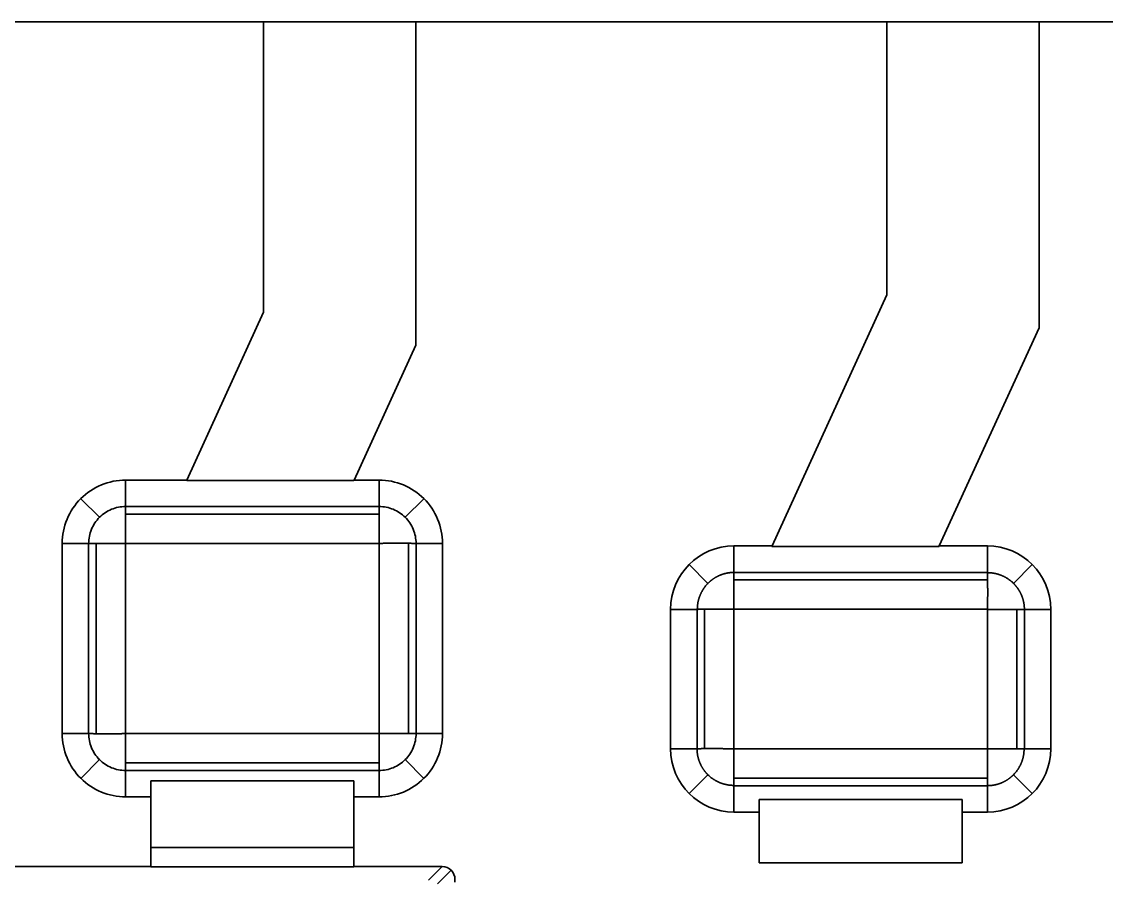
# Model space of a CAD drawing. Header units: millimetres. Extents: x 283 to 793, y 391 to 631.
# Drawn here: x 603.8 to 689.4, y 563.7 to 631.4 of the extents above; entities that cross this region are included whole.
import ezdxf

# ---------------------------------------------------------------- set-up
doc = ezdxf.new("R2010")
doc.units = ezdxf.units.MM
doc.layers.add('4', color=7, linetype='Continuous', true_color=0xffffff)

msp = doc.modelspace()

# ---------------------------------------------------------------- linework, layer by layer
at = {"layer": '4', "color": 7, "linetype": 'Continuous', "lineweight": 35}
for p, q in [((622.872, 631.351), (587.872, 631.351)), ((622.872, 631.351), (634.872, 631.351)), ((622.872, 631.351), (622.872, 608.43)), ((634.872, 631.351), (634.872, 605.818)), ((672.052, 631.351), (634.872, 631.351)), ((672.052, 631.351), (672.052, 609.8)), ((672.052, 631.351), (684.052, 631.351)), ((720.432, 631.351), (684.052, 631.351)), ((684.052, 631.351), (684.052, 607.188)), ((672.052, 609.8), (662.991, 589.973)), ((622.872, 608.43), (616.814, 595.173)), ((676.185, 589.973), (684.052, 607.188)), ((630.007, 595.173), (634.872, 605.818)), ((611.982, 595.173), (611.982, 593.089)), ((616.814, 595.173), (611.982, 595.173)), ((616.814, 595.173), (616.8, 595.142)), ((629.993, 595.142), (616.8, 595.142)), ((630.007, 595.173), (629.993, 595.142)), ((631.982, 595.173), (630.007, 595.173)), ((631.982, 595.173), (631.982, 593.089)), ((609.92, 592.235), (608.447, 593.708)), ((611.982, 593.089), (631.982, 593.089)), ((634.045, 592.235), (635.518, 593.708)), ((611.967, 592.493), (631.982, 592.493)), ((606.982, 590.173), (609.066, 590.173)), ((606.982, 575.173), (606.982, 590.173)), ((609.066, 575.173), (609.066, 590.173)), ((609.662, 575.158), (609.662, 590.167)), ((634.303, 590.188), (634.303, 575.173)), ((636.982, 590.173), (634.899, 590.173)), ((634.899, 590.173), (634.899, 575.173)), ((636.982, 590.173), (636.982, 575.173)), ((662.991, 589.973), (659.982, 589.973)), ((659.982, 589.973), (659.982, 587.889)), ((662.991, 589.973), (662.977, 589.942)), ((676.171, 589.942), (662.977, 589.942)), ((676.185, 589.973), (676.171, 589.942)), ((679.982, 589.973), (676.185, 589.973)), ((656.447, 588.508), (657.929, 587.026)), ((682.036, 587.026), (683.518, 588.508)), ((659.982, 587.293), (679.997, 587.293)), ((654.982, 573.973), (654.982, 584.973)), ((657.662, 573.981), (657.662, 584.988)), ((682.303, 584.973), (682.303, 573.958)), ((684.982, 584.973), (682.899, 584.973)), ((684.982, 584.973), (684.982, 573.973)), ((606.982, 575.173), (609.066, 575.173)), ((636.982, 575.173), (634.899, 575.173)), ((654.982, 573.973), (657.066, 573.973)), ((608.447, 571.637), (609.92, 573.111)), ((631.997, 572.852), (611.982, 572.852)), ((634.045, 573.111), (635.518, 571.637)), ((611.982, 570.173), (611.982, 572.256)), ((631.982, 572.256), (611.982, 572.256)), ((631.982, 570.173), (631.982, 572.256)), ((657.929, 571.919), (656.447, 570.437)), ((683.518, 570.437), (682.036, 571.919)), ((613.982, 570.173), (613.982, 571.447)), ((613.982, 571.447), (629.982, 571.447)), ((629.982, 571.447), (629.982, 570.173)), ((679.982, 571.652), (659.967, 571.652)), ((679.982, 568.973), (679.982, 571.056)), ((613.982, 570.173), (611.982, 570.173)), ((613.982, 570.173), (613.982, 564.673)), ((631.982, 570.173), (629.982, 570.173)), ((629.982, 564.673), (629.982, 570.173)), ((661.982, 568.973), (661.982, 569.979)), ((677.982, 569.979), (661.982, 569.979)), ((677.982, 569.979), (677.982, 568.973)), ((661.982, 568.973), (659.982, 568.973)), ((661.982, 568.973), (661.982, 564.973)), ((679.982, 568.973), (677.982, 568.973)), ((677.982, 564.973), (677.982, 568.973)), ((613.982, 566.173), (629.982, 566.173)), ((677.982, 564.973), (661.982, 564.973)), ((613.982, 564.673), (575.982, 564.673)), ((613.982, 564.673), (613.982, 564.659)), ((629.982, 564.659), (613.982, 564.659)), ((636.965, 564.673), (629.982, 564.673)), ((629.982, 564.673), (629.982, 564.659)), ((635.885, 563.593), (636.965, 564.673)), ((636.596, 563.299), (637.676, 564.378)), ((637.97, 563.668), (637.97, 563.454))]:
    msp.add_line(p, q, dxfattribs=at)
for centre, start, end in [((611.982, 590.173), 90, 180.00001), ((631.982, 590.173), 360, 90.00001), ((659.982, 584.973), 90, 180), ((679.982, 584.973), 360, 90), ((611.982, 575.173), 180, 270.00001), ((631.982, 575.173), 270, 0.00001), ((659.982, 573.973), 180, 270), ((679.982, 573.973), 270, 360)]:
    msp.add_arc(centre, 5, start, end, dxfattribs=at)
msp.add_ellipse((636.965, 563.668), major_axis=(0.711, 0.711), ratio=0.999695, start_param=5.497939, end_param=7.068431, dxfattribs=at)
for points, knots in [([(609.066, 590.173), (609.066, 590.364), (609.085, 590.555), (609.159, 590.929), (609.215, 591.112), (609.361, 591.465), (609.452, 591.634), (609.664, 591.952), (609.785, 592.1), (610.055, 592.37), (610.203, 592.492), (610.521, 592.704), (610.69, 592.794), (611.043, 592.94), (611.226, 592.996), (611.601, 593.07), (611.792, 593.089), (611.982, 593.089)], [0, 0, 0, 0, 0.125, 0.125, 0.25, 0.25, 0.375, 0.375, 0.5, 0.5, 0.625, 0.625, 0.75, 0.75, 0.875, 0.875, 1, 1, 1, 1]), ([(611.973, 590.182), (611.973, 590.191), (611.973, 590.209), (611.973, 590.235), (611.973, 590.262), (611.973, 590.288), (611.973, 590.315), (611.973, 590.341), (611.973, 590.367), (611.973, 590.392), (611.972, 590.418), (611.972, 590.444), (611.972, 590.469), (611.972, 590.494), (611.972, 590.519), (611.971, 590.544), (611.971, 590.569), (611.971, 590.594), (611.971, 590.618), (611.971, 590.642), (611.97, 590.666), (611.97, 590.69), (611.97, 590.714), (611.97, 590.738), (611.969, 590.761), (611.969, 590.785), (611.969, 590.808), (611.969, 590.831), (611.968, 590.853), (611.968, 590.876), (611.968, 590.899), (611.968, 590.921), (611.967, 590.943), (611.967, 590.965), (611.967, 590.987), (611.967, 591.008), (611.967, 591.029), (611.966, 591.051), (611.966, 591.072), (611.966, 591.093), (611.966, 591.113), (611.966, 591.134), (611.965, 591.154), (611.965, 591.174), (611.965, 591.194), (611.965, 591.214), (611.965, 591.234), (611.965, 591.253), (611.965, 591.272), (611.965, 591.291), (611.964, 591.31), (611.964, 591.329), (611.964, 591.347), (611.964, 591.366), (611.964, 591.384), (611.964, 591.402), (611.964, 591.42), (611.964, 591.437), (611.964, 591.455), (611.964, 591.472), (611.964, 591.489), (611.964, 591.506), (611.964, 591.523), (611.964, 591.54), (611.964, 591.556), (611.964, 591.572), (611.964, 591.589), (611.964, 591.604), (611.964, 591.62), (611.964, 591.636), (611.964, 591.651), (611.964, 591.666), (611.964, 591.681), (611.964, 591.696), (611.964, 591.711), (611.965, 591.726), (611.965, 591.74), (611.965, 591.754), (611.965, 591.769), (611.965, 591.782), (611.965, 591.796), (611.965, 591.81), (611.965, 591.823), (611.965, 591.837), (611.965, 591.85), (611.965, 591.863), (611.965, 591.876), (611.965, 591.888), (611.965, 591.901), (611.965, 591.913), (611.965, 591.925), (611.965, 591.937), (611.966, 591.949), (611.966, 591.961), (611.966, 591.973), (611.966, 591.984), (611.966, 591.996), (611.965, 592.023), (611.965, 592.065), (611.965, 592.121), (611.965, 592.176), (611.965, 592.229), (611.966, 592.28), (611.966, 592.329), (611.966, 592.376), (611.967, 592.422), (611.967, 592.466), (611.968, 592.508), (611.968, 592.549), (611.969, 592.588), (611.97, 592.626), (611.97, 592.662), (611.971, 592.696), (611.972, 592.729), (611.973, 592.76), (611.974, 592.79), (611.975, 592.819), (611.976, 592.846), (611.977, 592.872), (611.978, 592.896), (611.978, 592.92), (611.979, 592.942), (611.98, 592.963), (611.981, 592.982), (611.981, 593.001), (611.982, 593.018), (611.982, 593.035), (611.982, 593.05), (611.982, 593.06), (611.982, 593.064)], [0, 0, 0, 0, 0.006837, 0.013641, 0.020414, 0.027154, 0.033861, 0.040536, 0.047179, 0.053789, 0.060365, 0.066909, 0.07342, 0.079898, 0.086342, 0.092753, 0.099131, 0.105475, 0.111786, 0.118063, 0.124306, 0.130516, 0.136691, 0.142833, 0.148941, 0.155014, 0.161054, 0.167059, 0.173031, 0.178968, 0.18487, 0.190739, 0.196573, 0.202372, 0.208138, 0.213868, 0.219565, 0.225226, 0.230854, 0.236446, 0.242004, 0.247528, 0.253017, 0.258471, 0.26389, 0.269275, 0.274626, 0.279941, 0.285222, 0.290469, 0.295681, 0.300858, 0.306, 0.311108, 0.316181, 0.32122, 0.326224, 0.331193, 0.336128, 0.341029, 0.345895, 0.350726, 0.355523, 0.360286, 0.365014, 0.369708, 0.374367, 0.378992, 0.383583, 0.38814, 0.392663, 0.397151, 0.401605, 0.406025, 0.410411, 0.414764, 0.419082, 0.423366, 0.427617, 0.431833, 0.436016, 0.440166, 0.444281, 0.448364, 0.452412, 0.456428, 0.460409, 0.464358, 0.468273, 0.472155, 0.476004, 0.47982, 0.483603, 0.487353, 0.49107, 0.494754, 0.498406, 0.502025, 0.521028, 0.539813, 0.558379, 0.576729, 0.594862, 0.612781, 0.630486, 0.64798, 0.665264, 0.682341, 0.699214, 0.715884, 0.732356, 0.748632, 0.764717, 0.780613, 0.796326, 0.811859, 0.827217, 0.842406, 0.85743, 0.872296, 0.887009, 0.901574, 0.916, 0.930291, 0.944457, 0.958502, 0.972436, 0.986266, 1, 1, 1, 1]), ([(631.982, 590.182), (631.982, 590.346), (631.982, 590.51), (631.982, 590.834), (631.982, 590.993), (631.982, 591.304), (631.982, 591.455), (631.982, 591.745), (631.982, 591.884), (631.982, 592.144), (631.982, 592.266), (631.982, 592.491), (631.982, 592.593), (631.982, 592.776), (631.982, 592.856), (631.982, 592.991), (631.982, 593.047), (631.982, 593.089)], [0, 0, 0, 0, 0.125, 0.125, 0.25, 0.25, 0.375, 0.375, 0.5, 0.5, 0.625, 0.625, 0.75, 0.75, 0.875, 0.875, 1, 1, 1, 1]), ([(631.982, 593.089), (632.173, 593.089), (632.364, 593.07), (632.739, 592.996), (632.922, 592.94), (633.275, 592.794), (633.444, 592.704), (633.761, 592.492), (633.91, 592.37), (634.18, 592.1), (634.301, 591.952), (634.513, 591.634), (634.604, 591.465), (634.75, 591.112), (634.805, 590.929), (634.88, 590.555), (634.899, 590.364), (634.899, 590.173)], [0, 0, 0, 0, 0.125, 0.125, 0.25, 0.25, 0.375, 0.375, 0.5, 0.5, 0.625, 0.625, 0.75, 0.75, 0.875, 0.875, 1, 1, 1, 1]), ([(611.973, 590.182), (611.964, 590.182), (611.945, 590.182), (611.917, 590.182), (611.888, 590.182), (611.86, 590.182), (611.831, 590.182), (611.803, 590.182), (611.775, 590.181), (611.746, 590.181), (611.718, 590.181), (611.69, 590.181), (611.662, 590.18), (611.633, 590.18), (611.605, 590.18), (611.577, 590.179), (611.549, 590.179), (611.521, 590.178), (611.493, 590.178), (611.465, 590.177), (611.437, 590.177), (611.409, 590.176), (611.381, 590.176), (611.353, 590.175), (611.325, 590.175), (611.298, 590.174), (611.27, 590.173), (611.243, 590.173), (611.215, 590.172), (611.188, 590.171), (611.16, 590.17), (611.133, 590.169), (611.106, 590.169), (611.078, 590.168), (611.051, 590.167), (611.024, 590.166), (611.003, 590.165), (610.986, 590.165), (610.97, 590.164), (610.947, 590.164), (610.918, 590.164), (610.883, 590.164), (610.842, 590.164), (610.794, 590.164), (610.741, 590.164), (610.682, 590.164), (610.618, 590.164), (610.548, 590.164), (610.473, 590.164), (610.394, 590.164), (610.31, 590.164), (610.223, 590.165), (610.151, 590.165), (610.095, 590.165), (610.057, 590.165), (610.02, 590.165), (609.983, 590.165), (609.946, 590.165), (609.91, 590.166), (609.875, 590.166), (609.84, 590.166), (609.806, 590.166), (609.772, 590.166), (609.739, 590.166), (609.706, 590.166), (609.674, 590.167), (609.643, 590.167), (609.612, 590.167), (609.582, 590.167), (609.553, 590.167), (609.524, 590.167), (609.496, 590.168), (609.468, 590.168), (609.441, 590.168), (609.415, 590.168), (609.39, 590.168), (609.365, 590.169), (609.341, 590.169), (609.317, 590.169), (609.295, 590.169), (609.273, 590.17), (609.251, 590.17), (609.231, 590.17), (609.211, 590.17), (609.192, 590.171), (609.173, 590.171), (609.156, 590.171), (609.139, 590.171), (609.123, 590.172), (609.107, 590.172), (609.093, 590.172), (609.079, 590.172), (609.07, 590.173), (609.066, 590.173)], [0, 0, 0, 0, 0.00721, 0.014419, 0.021629, 0.028838, 0.036048, 0.043257, 0.050467, 0.057677, 0.064887, 0.072096, 0.079306, 0.086516, 0.093726, 0.100937, 0.108147, 0.115357, 0.122568, 0.129778, 0.136989, 0.1442, 0.151411, 0.158622, 0.165833, 0.173045, 0.180256, 0.187468, 0.19468, 0.201892, 0.209105, 0.216317, 0.22353, 0.230743, 0.237957, 0.24517, 0.252384, 0.254972, 0.259297, 0.265361, 0.273163, 0.282703, 0.293981, 0.306997, 0.321751, 0.338243, 0.356474, 0.376442, 0.398148, 0.421593, 0.446775, 0.473695, 0.502353, 0.514795, 0.527236, 0.539677, 0.552118, 0.564559, 0.577, 0.589441, 0.601882, 0.614323, 0.626764, 0.639206, 0.651647, 0.664088, 0.676529, 0.68897, 0.701411, 0.713852, 0.726293, 0.738735, 0.751176, 0.763617, 0.776058, 0.788499, 0.80094, 0.813382, 0.825823, 0.838264, 0.850705, 0.863146, 0.875588, 0.888029, 0.90047, 0.912911, 0.925352, 0.937794, 0.950235, 0.962676, 0.975117, 0.987559, 1, 1, 1, 1]), ([(631.992, 590.182), (632.001, 590.182), (632.018, 590.182), (632.045, 590.182), (632.072, 590.182), (632.098, 590.182), (632.124, 590.182), (632.15, 590.182), (632.176, 590.182), (632.202, 590.183), (632.228, 590.183), (632.253, 590.183), (632.279, 590.183), (632.304, 590.183), (632.329, 590.184), (632.354, 590.184), (632.379, 590.184), (632.403, 590.184), (632.428, 590.184), (632.452, 590.185), (632.476, 590.185), (632.5, 590.185), (632.524, 590.185), (632.547, 590.186), (632.571, 590.186), (632.594, 590.186), (632.617, 590.186), (632.64, 590.187), (632.663, 590.187), (632.686, 590.187), (632.708, 590.187), (632.73, 590.188), (632.752, 590.188), (632.774, 590.188), (632.796, 590.188), (632.818, 590.188), (632.839, 590.189), (632.86, 590.189), (632.881, 590.189), (632.902, 590.189), (632.923, 590.189), (632.943, 590.19), (632.964, 590.19), (632.984, 590.19), (633.004, 590.19), (633.024, 590.19), (633.043, 590.19), (633.063, 590.19), (633.082, 590.191), (633.101, 590.191), (633.12, 590.191), (633.139, 590.191), (633.157, 590.191), (633.175, 590.191), (633.194, 590.191), (633.212, 590.191), (633.229, 590.191), (633.247, 590.191), (633.265, 590.191), (633.282, 590.191), (633.299, 590.191), (633.316, 590.191), (633.333, 590.191), (633.349, 590.191), (633.366, 590.191), (633.382, 590.191), (633.398, 590.191), (633.414, 590.191), (633.43, 590.191), (633.445, 590.191), (633.461, 590.191), (633.476, 590.191), (633.491, 590.191), (633.506, 590.191), (633.521, 590.191), (633.535, 590.191), (633.55, 590.191), (633.564, 590.191), (633.578, 590.19), (633.592, 590.19), (633.606, 590.19), (633.619, 590.19), (633.633, 590.19), (633.646, 590.19), (633.659, 590.19), (633.672, 590.19), (633.685, 590.19), (633.698, 590.19), (633.71, 590.19), (633.723, 590.19), (633.735, 590.19), (633.747, 590.19), (633.759, 590.19), (633.771, 590.19), (633.782, 590.19), (633.794, 590.19), (633.805, 590.19), (633.832, 590.19), (633.875, 590.19), (633.931, 590.19), (633.986, 590.19), (634.038, 590.19), (634.089, 590.19), (634.139, 590.189), (634.186, 590.189), (634.232, 590.189), (634.276, 590.188), (634.318, 590.188), (634.359, 590.187), (634.398, 590.186), (634.435, 590.186), (634.471, 590.185), (634.506, 590.184), (634.538, 590.183), (634.57, 590.182), (634.6, 590.181), (634.628, 590.18), (634.656, 590.179), (634.682, 590.179), (634.706, 590.178), (634.729, 590.177), (634.752, 590.176), (634.772, 590.175), (634.792, 590.175), (634.811, 590.174), (634.828, 590.174), (634.844, 590.173), (634.86, 590.173), (634.869, 590.173), (634.874, 590.173)], [0, 0, 0, 0, 0.006837, 0.013642, 0.020414, 0.027155, 0.033862, 0.040538, 0.04718, 0.05379, 0.060367, 0.066911, 0.073423, 0.0799, 0.086345, 0.092756, 0.099134, 0.105479, 0.111789, 0.118067, 0.12431, 0.13052, 0.136695, 0.142837, 0.148945, 0.155019, 0.161059, 0.167064, 0.173036, 0.178973, 0.184876, 0.190744, 0.196579, 0.202378, 0.208144, 0.213875, 0.219571, 0.225233, 0.23086, 0.236453, 0.242011, 0.247535, 0.253024, 0.258478, 0.263898, 0.269283, 0.274634, 0.279949, 0.285231, 0.290477, 0.295689, 0.300866, 0.306009, 0.311117, 0.31619, 0.321229, 0.326233, 0.331203, 0.336138, 0.341038, 0.345904, 0.350736, 0.355533, 0.360296, 0.365024, 0.369718, 0.374377, 0.379003, 0.383594, 0.38815, 0.392673, 0.397161, 0.401616, 0.406036, 0.410422, 0.414774, 0.419093, 0.423377, 0.427627, 0.431844, 0.436027, 0.440177, 0.444293, 0.448375, 0.452423, 0.456439, 0.460421, 0.464369, 0.468284, 0.472167, 0.476016, 0.479831, 0.483614, 0.487364, 0.491082, 0.494766, 0.498418, 0.502037, 0.521039, 0.539823, 0.558389, 0.576739, 0.594872, 0.61279, 0.630495, 0.647988, 0.665272, 0.682349, 0.699221, 0.715891, 0.732362, 0.748638, 0.764722, 0.780618, 0.79633, 0.811863, 0.827221, 0.842409, 0.857434, 0.872299, 0.887011, 0.901576, 0.916002, 0.930293, 0.944458, 0.958503, 0.972437, 0.986266, 1, 1, 1, 1]), ([(659.982, 587.887), (659.973, 587.887), (659.955, 587.887), (659.928, 587.887), (659.901, 587.886), (659.874, 587.885), (659.846, 587.884), (659.818, 587.882), (659.789, 587.88), (659.761, 587.878), (659.732, 587.876), (659.704, 587.873), (659.675, 587.87), (659.645, 587.867), (659.616, 587.863), (659.586, 587.859), (659.556, 587.855), (659.526, 587.85), (659.496, 587.845), (659.466, 587.84), (659.435, 587.834), (659.404, 587.828), (659.373, 587.821), (659.342, 587.814), (659.311, 587.807), (659.28, 587.799), (659.248, 587.791), (659.217, 587.783), (659.185, 587.774), (659.153, 587.764), (659.121, 587.754), (659.089, 587.744), (659.057, 587.733), (659.025, 587.722), (658.992, 587.71), (658.96, 587.698), (658.927, 587.686), (658.894, 587.673), (658.862, 587.659), (658.829, 587.645), (658.796, 587.63), (658.763, 587.615), (658.731, 587.6), (658.698, 587.584), (658.665, 587.567), (658.632, 587.55), (658.599, 587.532), (658.566, 587.514), (658.534, 587.495), (658.501, 587.475), (658.468, 587.456), (658.435, 587.435), (658.403, 587.414), (658.37, 587.392), (658.338, 587.37), (658.306, 587.347), (658.273, 587.324), (658.241, 587.3), (658.209, 587.275), (658.178, 587.25), (658.146, 587.224), (658.114, 587.198), (658.083, 587.171), (658.052, 587.143), (658.021, 587.115), (657.991, 587.086), (657.96, 587.057), (657.921, 587.018), (657.874, 586.969), (657.82, 586.91), (657.769, 586.85), (657.719, 586.789), (657.672, 586.728), (657.627, 586.667), (657.584, 586.605), (657.544, 586.543), (657.505, 586.48), (657.468, 586.418), (657.434, 586.355), (657.401, 586.293), (657.371, 586.23), (657.342, 586.168), (657.315, 586.106), (657.29, 586.044), (657.267, 585.982), (657.245, 585.921), (657.225, 585.86), (657.207, 585.8), (657.19, 585.74), (657.175, 585.68), (657.161, 585.622), (657.149, 585.563), (657.138, 585.506), (657.128, 585.449), (657.119, 585.393), (657.112, 585.338), (657.106, 585.283), (657.101, 585.229), (657.097, 585.176), (657.094, 585.124), (657.092, 585.073), (657.091, 585.023), (657.091, 584.989), (657.091, 584.973)], [0, 0, 0, 0, 0.005891, 0.011834, 0.017828, 0.023873, 0.02997, 0.036119, 0.042318, 0.04857, 0.054872, 0.061227, 0.067632, 0.07409, 0.080598, 0.087159, 0.093771, 0.100435, 0.10715, 0.113917, 0.120736, 0.127607, 0.13453, 0.141504, 0.148531, 0.155609, 0.162739, 0.169922, 0.177157, 0.184443, 0.191782, 0.199174, 0.206618, 0.214114, 0.221663, 0.229264, 0.236918, 0.244625, 0.252384, 0.260197, 0.268062, 0.275981, 0.283952, 0.291977, 0.300056, 0.308187, 0.316373, 0.324612, 0.332904, 0.341251, 0.349651, 0.358106, 0.366615, 0.375178, 0.383795, 0.392467, 0.401193, 0.409974, 0.41881, 0.427701, 0.436647, 0.445648, 0.454704, 0.463816, 0.472983, 0.482205, 0.491484, 0.500818, 0.518578, 0.536125, 0.553461, 0.570587, 0.587502, 0.604207, 0.620704, 0.636993, 0.653074, 0.668948, 0.684615, 0.700077, 0.715334, 0.730387, 0.745235, 0.75988, 0.774322, 0.788561, 0.802598, 0.816434, 0.830069, 0.843503, 0.856736, 0.869769, 0.882602, 0.895236, 0.90767, 0.919906, 0.931943, 0.943781, 0.955421, 0.966862, 0.978106, 0.989152, 1, 1, 1, 1]), ([(659.982, 587.889), (659.982, 587.847), (659.982, 587.791), (659.982, 587.656), (659.982, 587.576), (659.982, 587.393), (659.982, 587.291), (659.982, 587.066), (659.982, 586.944), (659.982, 586.684), (659.982, 586.545), (659.982, 586.255), (659.982, 586.104), (659.982, 585.793), (659.982, 585.634), (659.982, 585.31), (659.982, 585.146), (659.982, 584.982)], [0, 0, 0, 0, 0.125, 0.125, 0.25, 0.25, 0.375, 0.375, 0.5, 0.5, 0.625, 0.625, 0.75, 0.75, 0.875, 0.875, 1, 1, 1, 1]), ([(679.983, 587.864), (679.983, 587.861), (679.983, 587.857), (679.983, 587.849), (679.983, 587.841), (679.983, 587.832), (679.983, 587.824), (679.983, 587.815), (679.984, 587.805), (679.984, 587.796), (679.984, 587.786), (679.985, 587.775), (679.985, 587.765), (679.985, 587.754), (679.986, 587.743), (679.986, 587.731), (679.986, 587.719), (679.987, 587.707), (679.987, 587.694), (679.988, 587.681), (679.988, 587.668), (679.989, 587.654), (679.989, 587.64), (679.99, 587.625), (679.99, 587.61), (679.991, 587.595), (679.991, 587.579), (679.992, 587.563), (679.992, 587.546), (679.993, 587.53), (679.993, 587.512), (679.994, 587.494), (679.994, 587.476), (679.995, 587.458), (679.995, 587.438), (679.995, 587.419), (679.996, 587.399), (679.996, 587.379), (679.996, 587.358), (679.997, 587.336), (679.997, 587.314), (679.997, 587.292), (679.998, 587.269), (679.998, 587.246), (679.998, 587.223), (679.998, 587.198), (679.999, 587.174), (679.999, 587.148), (679.999, 587.123), (679.999, 587.097), (679.999, 587.07), (679.999, 587.043), (679.999, 587.015), (679.999, 586.987), (679.999, 586.958), (679.999, 586.929), (679.999, 586.899), (679.999, 586.869), (679.999, 586.838), (679.999, 586.809), (679.999, 586.783), (679.999, 586.759), (679.999, 586.734), (679.999, 586.709), (679.999, 586.683), (679.999, 586.656), (680, 586.629), (680, 586.6), (680, 586.572), (680, 586.542), (680, 586.512), (680, 586.481), (680, 586.449), (680.001, 586.417), (680.001, 586.384), (680.001, 586.35), (680.001, 586.315), (680.001, 586.28), (680.001, 586.244), (680.001, 586.207), (680.001, 586.169), (680, 586.131), (680, 586.092), (680, 586.052), (680, 586.011), (679.999, 585.969), (679.999, 585.927), (679.999, 585.884), (679.998, 585.84), (679.998, 585.795), (679.998, 585.75), (679.997, 585.704), (679.997, 585.657), (679.996, 585.609), (679.996, 585.561), (679.995, 585.511), (679.994, 585.461), (679.994, 585.411), (679.994, 585.359), (679.993, 585.307), (679.993, 585.255), (679.992, 585.201), (679.992, 585.147), (679.992, 585.093), (679.992, 585.038), (679.992, 585.001), (679.992, 584.982)], [0, 0, 0, 0, 0.007331, 0.014688, 0.022072, 0.029486, 0.036929, 0.044403, 0.05191, 0.05945, 0.067025, 0.074636, 0.082283, 0.089969, 0.097693, 0.105457, 0.113262, 0.121109, 0.128999, 0.136933, 0.144911, 0.152935, 0.161006, 0.169123, 0.177289, 0.185503, 0.193767, 0.202082, 0.210447, 0.218864, 0.227334, 0.235856, 0.244433, 0.253063, 0.261748, 0.270489, 0.279286, 0.288139, 0.297049, 0.306017, 0.315042, 0.324126, 0.333268, 0.342469, 0.35173, 0.36105, 0.370431, 0.379872, 0.389374, 0.398936, 0.40856, 0.418245, 0.427991, 0.4378, 0.44767, 0.457602, 0.467596, 0.477653, 0.487772, 0.497953, 0.50553, 0.513251, 0.521114, 0.529123, 0.537276, 0.545574, 0.554019, 0.56261, 0.571348, 0.580235, 0.589269, 0.598451, 0.607783, 0.617264, 0.626895, 0.636675, 0.646606, 0.656688, 0.66692, 0.677304, 0.687838, 0.698524, 0.709361, 0.72035, 0.731491, 0.742782, 0.754226, 0.76582, 0.777566, 0.789463, 0.80151, 0.813708, 0.826057, 0.838555, 0.851202, 0.863998, 0.876942, 0.890035, 0.903274, 0.91666, 0.930191, 0.943867, 0.957687, 0.97165, 0.985754, 1, 1, 1, 1]), ([(682.897, 584.973), (682.897, 584.982), (682.897, 585), (682.896, 585.027), (682.896, 585.054), (682.895, 585.082), (682.893, 585.109), (682.892, 585.137), (682.89, 585.166), (682.888, 585.194), (682.886, 585.223), (682.883, 585.252), (682.88, 585.281), (682.876, 585.31), (682.873, 585.339), (682.869, 585.369), (682.864, 585.399), (682.86, 585.429), (682.855, 585.459), (682.849, 585.49), (682.844, 585.52), (682.837, 585.551), (682.831, 585.582), (682.824, 585.613), (682.817, 585.644), (682.809, 585.675), (682.801, 585.707), (682.792, 585.738), (682.783, 585.77), (682.774, 585.802), (682.764, 585.834), (682.754, 585.866), (682.743, 585.898), (682.732, 585.931), (682.72, 585.963), (682.708, 585.996), (682.695, 586.028), (682.682, 586.061), (682.669, 586.093), (682.655, 586.126), (682.64, 586.159), (682.625, 586.192), (682.609, 586.225), (682.593, 586.257), (682.577, 586.29), (682.559, 586.323), (682.542, 586.356), (682.523, 586.389), (682.505, 586.422), (682.485, 586.454), (682.465, 586.487), (682.445, 586.52), (682.424, 586.552), (682.402, 586.585), (682.38, 586.617), (682.357, 586.65), (682.334, 586.682), (682.31, 586.714), (682.285, 586.746), (682.26, 586.778), (682.234, 586.809), (682.208, 586.841), (682.181, 586.872), (682.153, 586.903), (682.125, 586.934), (682.096, 586.965), (682.067, 586.995), (682.028, 587.034), (681.979, 587.081), (681.919, 587.135), (681.859, 587.187), (681.799, 587.236), (681.738, 587.283), (681.676, 587.328), (681.614, 587.371), (681.552, 587.412), (681.49, 587.45), (681.427, 587.487), (681.365, 587.521), (681.302, 587.554), (681.24, 587.584), (681.177, 587.613), (681.115, 587.64), (681.053, 587.665), (680.992, 587.688), (680.93, 587.71), (680.87, 587.73), (680.809, 587.748), (680.749, 587.765), (680.69, 587.78), (680.631, 587.794), (680.573, 587.807), (680.516, 587.818), (680.459, 587.827), (680.403, 587.836), (680.347, 587.843), (680.293, 587.849), (680.239, 587.854), (680.186, 587.858), (680.134, 587.861), (680.083, 587.863), (680.032, 587.864), (679.999, 587.864), (679.983, 587.864)], [0, 0, 0, 0, 0.005891, 0.011834, 0.017828, 0.023873, 0.02997, 0.036119, 0.042318, 0.04857, 0.054872, 0.061227, 0.067632, 0.07409, 0.080598, 0.087159, 0.093771, 0.100435, 0.10715, 0.113917, 0.120736, 0.127607, 0.13453, 0.141504, 0.148531, 0.155609, 0.162739, 0.169922, 0.177157, 0.184443, 0.191782, 0.199174, 0.206618, 0.214114, 0.221663, 0.229264, 0.236918, 0.244625, 0.252384, 0.260197, 0.268062, 0.275981, 0.283952, 0.291977, 0.300056, 0.308187, 0.316373, 0.324612, 0.332904, 0.341251, 0.349651, 0.358106, 0.366615, 0.375178, 0.383795, 0.392467, 0.401193, 0.409974, 0.41881, 0.427701, 0.436647, 0.445648, 0.454704, 0.463816, 0.472983, 0.482205, 0.491484, 0.500818, 0.518578, 0.536125, 0.553461, 0.570587, 0.587502, 0.604207, 0.620704, 0.636993, 0.653074, 0.668948, 0.684615, 0.700077, 0.715334, 0.730387, 0.745235, 0.75988, 0.774322, 0.788561, 0.802598, 0.816434, 0.830069, 0.843503, 0.856736, 0.869769, 0.882602, 0.895236, 0.90767, 0.919906, 0.931943, 0.943781, 0.955421, 0.966862, 0.978106, 0.989152, 1, 1, 1, 1]), ([(657.091, 584.973), (657.094, 584.973), (657.099, 584.973), (657.107, 584.973), (657.115, 584.973), (657.123, 584.973), (657.132, 584.974), (657.141, 584.974), (657.15, 584.974), (657.16, 584.974), (657.17, 584.975), (657.18, 584.975), (657.19, 584.975), (657.201, 584.976), (657.213, 584.976), (657.224, 584.976), (657.236, 584.977), (657.249, 584.977), (657.261, 584.978), (657.274, 584.978), (657.288, 584.979), (657.301, 584.979), (657.316, 584.98), (657.33, 584.98), (657.345, 584.981), (657.36, 584.981), (657.376, 584.982), (657.392, 584.982), (657.409, 584.983), (657.426, 584.983), (657.443, 584.984), (657.461, 584.984), (657.479, 584.984), (657.498, 584.985), (657.517, 584.985), (657.536, 584.986), (657.556, 584.986), (657.577, 584.986), (657.598, 584.987), (657.619, 584.987), (657.641, 584.987), (657.663, 584.988), (657.686, 584.988), (657.709, 584.988), (657.733, 584.989), (657.757, 584.989), (657.782, 584.989), (657.807, 584.989), (657.832, 584.989), (657.859, 584.989), (657.885, 584.989), (657.912, 584.99), (657.94, 584.99), (657.968, 584.99), (657.997, 584.99), (658.026, 584.99), (658.056, 584.99), (658.086, 584.99), (658.117, 584.99), (658.146, 584.99), (658.172, 584.989), (658.196, 584.989), (658.221, 584.99), (658.246, 584.99), (658.273, 584.99), (658.299, 584.99), (658.327, 584.99), (658.355, 584.99), (658.384, 584.99), (658.413, 584.99), (658.443, 584.991), (658.474, 584.991), (658.506, 584.991), (658.538, 584.991), (658.571, 584.991), (658.605, 584.991), (658.64, 584.991), (658.675, 584.991), (658.711, 584.991), (658.748, 584.991), (658.786, 584.991), (658.824, 584.991), (658.864, 584.991), (658.904, 584.99), (658.944, 584.99), (658.986, 584.99), (659.028, 584.989), (659.071, 584.989), (659.115, 584.989), (659.16, 584.988), (659.205, 584.988), (659.252, 584.987), (659.298, 584.987), (659.346, 584.986), (659.395, 584.986), (659.444, 584.985), (659.494, 584.985), (659.544, 584.984), (659.596, 584.984), (659.648, 584.983), (659.7, 584.983), (659.754, 584.983), (659.808, 584.982), (659.862, 584.982), (659.918, 584.982), (659.955, 584.982), (659.973, 584.982)], [0, 0, 0, 0, 0.007331, 0.014688, 0.022072, 0.029486, 0.036929, 0.044403, 0.05191, 0.05945, 0.067025, 0.074636, 0.082283, 0.089969, 0.097693, 0.105457, 0.113262, 0.121109, 0.128999, 0.136933, 0.144911, 0.152935, 0.161006, 0.169123, 0.177289, 0.185503, 0.193767, 0.202082, 0.210447, 0.218864, 0.227334, 0.235856, 0.244433, 0.253063, 0.261748, 0.270489, 0.279286, 0.288139, 0.297049, 0.306017, 0.315042, 0.324126, 0.333268, 0.342469, 0.35173, 0.36105, 0.370431, 0.379872, 0.389374, 0.398936, 0.40856, 0.418245, 0.427991, 0.4378, 0.44767, 0.457602, 0.467596, 0.477653, 0.487772, 0.497953, 0.50553, 0.513251, 0.521114, 0.529123, 0.537276, 0.545574, 0.554019, 0.56261, 0.571348, 0.580235, 0.589269, 0.598451, 0.607783, 0.617264, 0.626895, 0.636675, 0.646606, 0.656688, 0.66692, 0.677304, 0.687838, 0.698524, 0.709361, 0.72035, 0.731491, 0.742782, 0.754226, 0.76582, 0.777566, 0.789463, 0.80151, 0.813708, 0.826057, 0.838555, 0.851202, 0.863998, 0.876942, 0.890035, 0.903274, 0.91666, 0.930191, 0.943867, 0.957687, 0.97165, 0.985754, 1, 1, 1, 1]), ([(682.899, 584.973), (682.856, 584.973), (682.801, 584.973), (682.665, 584.973), (682.585, 584.973), (682.403, 584.973), (682.3, 584.973), (682.076, 584.973), (681.954, 584.973), (681.693, 584.973), (681.555, 584.973), (681.265, 584.973), (681.114, 584.973), (680.803, 584.973), (680.643, 584.973), (680.32, 584.973), (680.156, 584.973), (679.992, 584.973)], [0, 0, 0, 0, 0.125, 0.125, 0.25, 0.25, 0.375, 0.375, 0.5, 0.5, 0.625, 0.625, 0.75, 0.75, 0.875, 0.875, 1, 1, 1, 1]), ([(611.982, 572.256), (611.792, 572.256), (611.601, 572.275), (611.226, 572.35), (611.043, 572.405), (610.69, 572.551), (610.521, 572.642), (610.204, 572.854), (610.055, 572.976), (609.785, 573.246), (609.664, 573.394), (609.452, 573.711), (609.361, 573.88), (609.215, 574.233), (609.159, 574.417), (609.085, 574.791), (609.066, 574.982), (609.066, 575.173)], [0, 0, 0, 0, 0.125, 0.125, 0.25, 0.25, 0.375, 0.375, 0.5, 0.5, 0.625, 0.625, 0.75, 0.75, 0.875, 0.875, 1, 1, 1, 1]), ([(611.973, 575.164), (611.964, 575.164), (611.947, 575.164), (611.92, 575.164), (611.893, 575.164), (611.867, 575.163), (611.841, 575.163), (611.815, 575.163), (611.789, 575.163), (611.763, 575.163), (611.737, 575.163), (611.712, 575.163), (611.686, 575.162), (611.661, 575.162), (611.636, 575.162), (611.611, 575.162), (611.586, 575.162), (611.562, 575.161), (611.537, 575.161), (611.513, 575.161), (611.489, 575.161), (611.465, 575.16), (611.441, 575.16), (611.417, 575.16), (611.394, 575.16), (611.371, 575.159), (611.348, 575.159), (611.325, 575.159), (611.302, 575.159), (611.279, 575.158), (611.257, 575.158), (611.234, 575.158), (611.212, 575.158), (611.19, 575.158), (611.169, 575.157), (611.147, 575.157), (611.126, 575.157), (611.105, 575.157), (611.084, 575.156), (611.063, 575.156), (611.042, 575.156), (611.021, 575.156), (611.001, 575.156), (610.981, 575.156), (610.961, 575.156), (610.941, 575.155), (610.922, 575.155), (610.902, 575.155), (610.883, 575.155), (610.864, 575.155), (610.845, 575.155), (610.826, 575.155), (610.808, 575.155), (610.789, 575.155), (610.771, 575.155), (610.753, 575.155), (610.735, 575.154), (610.718, 575.154), (610.7, 575.154), (610.683, 575.154), (610.666, 575.154), (610.649, 575.154), (610.632, 575.154), (610.615, 575.154), (610.599, 575.154), (610.583, 575.154), (610.567, 575.154), (610.551, 575.154), (610.535, 575.155), (610.519, 575.155), (610.504, 575.155), (610.489, 575.155), (610.474, 575.155), (610.459, 575.155), (610.444, 575.155), (610.429, 575.155), (610.415, 575.155), (610.401, 575.155), (610.387, 575.155), (610.373, 575.155), (610.359, 575.155), (610.345, 575.155), (610.332, 575.155), (610.319, 575.155), (610.305, 575.156), (610.292, 575.156), (610.28, 575.156), (610.267, 575.156), (610.254, 575.156), (610.242, 575.156), (610.23, 575.156), (610.218, 575.156), (610.206, 575.156), (610.194, 575.156), (610.182, 575.156), (610.171, 575.156), (610.16, 575.156), (610.132, 575.156), (610.09, 575.156), (610.034, 575.156), (609.979, 575.156), (609.927, 575.156), (609.876, 575.156), (609.826, 575.156), (609.779, 575.156), (609.733, 575.157), (609.689, 575.157), (609.647, 575.158), (609.606, 575.158), (609.567, 575.159), (609.53, 575.16), (609.494, 575.161), (609.459, 575.162), (609.426, 575.162), (609.395, 575.163), (609.365, 575.164), (609.336, 575.165), (609.309, 575.166), (609.283, 575.167), (609.259, 575.168), (609.235, 575.169), (609.213, 575.169), (609.192, 575.17), (609.173, 575.171), (609.154, 575.171), (609.137, 575.172), (609.12, 575.172), (609.105, 575.173), (609.096, 575.173), (609.091, 575.173)], [0, 0, 0, 0, 0.006837, 0.013642, 0.020414, 0.027155, 0.033862, 0.040538, 0.04718, 0.05379, 0.060367, 0.066911, 0.073423, 0.0799, 0.086345, 0.092756, 0.099134, 0.105479, 0.111789, 0.118067, 0.12431, 0.13052, 0.136695, 0.142837, 0.148945, 0.155019, 0.161059, 0.167064, 0.173036, 0.178973, 0.184876, 0.190744, 0.196579, 0.202378, 0.208144, 0.213875, 0.219571, 0.225233, 0.23086, 0.236453, 0.242011, 0.247535, 0.253024, 0.258478, 0.263898, 0.269283, 0.274634, 0.279949, 0.285231, 0.290477, 0.295689, 0.300866, 0.306009, 0.311117, 0.31619, 0.321229, 0.326233, 0.331203, 0.336138, 0.341038, 0.345904, 0.350736, 0.355533, 0.360296, 0.365024, 0.369718, 0.374377, 0.379003, 0.383594, 0.38815, 0.392673, 0.397161, 0.401616, 0.406036, 0.410422, 0.414774, 0.419093, 0.423377, 0.427627, 0.431844, 0.436027, 0.440177, 0.444293, 0.448375, 0.452423, 0.456439, 0.460421, 0.464369, 0.468284, 0.472167, 0.476016, 0.479831, 0.483614, 0.487364, 0.491082, 0.494766, 0.498418, 0.502037, 0.521039, 0.539823, 0.558389, 0.576739, 0.594872, 0.61279, 0.630495, 0.647988, 0.665272, 0.682349, 0.699221, 0.715891, 0.732362, 0.748638, 0.764722, 0.780618, 0.79633, 0.811863, 0.827221, 0.842409, 0.857434, 0.872299, 0.887011, 0.901576, 0.916002, 0.930293, 0.944458, 0.958503, 0.972437, 0.986266, 1, 1, 1, 1]), ([(611.982, 575.164), (611.982, 575), (611.982, 574.836), (611.982, 574.512), (611.982, 574.352), (611.982, 574.041), (611.982, 573.89), (611.982, 573.6), (611.982, 573.462), (611.982, 573.201), (611.982, 573.079), (611.982, 572.855), (611.982, 572.752), (611.982, 572.57), (611.982, 572.49), (611.982, 572.354), (611.982, 572.299), (611.982, 572.256)], [0, 0, 0, 0, 0.125, 0.125, 0.25, 0.25, 0.375, 0.375, 0.5, 0.5, 0.625, 0.625, 0.75, 0.75, 0.875, 0.875, 1, 1, 1, 1]), ([(634.899, 575.173), (634.899, 574.982), (634.88, 574.791), (634.805, 574.417), (634.75, 574.233), (634.604, 573.88), (634.513, 573.711), (634.301, 573.394), (634.18, 573.246), (633.91, 572.976), (633.761, 572.854), (633.444, 572.642), (633.275, 572.552), (632.922, 572.405), (632.739, 572.35), (632.364, 572.275), (632.173, 572.256), (631.982, 572.256)], [0, 0, 0, 0, 0.125, 0.125, 0.25, 0.25, 0.375, 0.375, 0.5, 0.5, 0.625, 0.625, 0.75, 0.75, 0.875, 0.875, 1, 1, 1, 1]), ([(631.992, 575.164), (631.992, 575.155), (631.992, 575.137), (631.992, 575.11), (631.992, 575.084), (631.992, 575.057), (631.992, 575.031), (631.992, 575.005), (631.992, 574.979), (631.992, 574.953), (631.992, 574.927), (631.993, 574.902), (631.993, 574.877), (631.993, 574.851), (631.993, 574.826), (631.993, 574.801), (631.994, 574.777), (631.994, 574.752), (631.994, 574.728), (631.994, 574.703), (631.995, 574.679), (631.995, 574.655), (631.995, 574.631), (631.995, 574.608), (631.996, 574.584), (631.996, 574.561), (631.996, 574.538), (631.996, 574.515), (631.997, 574.492), (631.997, 574.47), (631.997, 574.447), (631.997, 574.425), (631.997, 574.403), (631.998, 574.381), (631.998, 574.359), (631.998, 574.337), (631.998, 574.316), (631.999, 574.295), (631.999, 574.274), (631.999, 574.253), (631.999, 574.232), (631.999, 574.212), (631.999, 574.192), (632, 574.171), (632, 574.151), (632, 574.132), (632, 574.112), (632, 574.093), (632, 574.073), (632, 574.054), (632, 574.035), (632, 574.017), (632.001, 573.998), (632.001, 573.98), (632.001, 573.962), (632.001, 573.944), (632.001, 573.926), (632.001, 573.908), (632.001, 573.891), (632.001, 573.873), (632.001, 573.856), (632.001, 573.839), (632.001, 573.822), (632.001, 573.806), (632.001, 573.789), (632.001, 573.773), (632.001, 573.757), (632.001, 573.741), (632.001, 573.725), (632.001, 573.71), (632.001, 573.694), (632.001, 573.679), (632, 573.664), (632, 573.649), (632, 573.634), (632, 573.62), (632, 573.605), (632, 573.591), (632, 573.577), (632, 573.563), (632, 573.549), (632, 573.536), (632, 573.522), (632, 573.509), (632, 573.496), (632, 573.483), (632, 573.47), (632, 573.457), (631.999, 573.445), (631.999, 573.432), (631.999, 573.42), (631.999, 573.408), (631.999, 573.396), (631.999, 573.384), (631.999, 573.373), (631.999, 573.361), (631.999, 573.35), (631.999, 573.323), (631.999, 573.281), (631.999, 573.224), (631.999, 573.17), (631.999, 573.117), (631.999, 573.066), (631.999, 573.017), (631.999, 572.969), (631.998, 572.924), (631.998, 572.879), (631.997, 572.837), (631.997, 572.796), (631.996, 572.757), (631.995, 572.72), (631.995, 572.684), (631.994, 572.65), (631.993, 572.617), (631.992, 572.585), (631.991, 572.555), (631.99, 572.527), (631.989, 572.5), (631.988, 572.474), (631.987, 572.449), (631.986, 572.426), (631.986, 572.404), (631.985, 572.383), (631.984, 572.363), (631.984, 572.345), (631.983, 572.327), (631.983, 572.311), (631.983, 572.295), (631.983, 572.286), (631.983, 572.281)], [0, 0, 0, 0, 0.006837, 0.013642, 0.020414, 0.027155, 0.033862, 0.040538, 0.04718, 0.05379, 0.060367, 0.066911, 0.073423, 0.0799, 0.086345, 0.092756, 0.099134, 0.105479, 0.111789, 0.118067, 0.12431, 0.13052, 0.136695, 0.142837, 0.148945, 0.155019, 0.161059, 0.167064, 0.173036, 0.178973, 0.184876, 0.190744, 0.196579, 0.202378, 0.208144, 0.213875, 0.219571, 0.225233, 0.23086, 0.236453, 0.242011, 0.247535, 0.253024, 0.258478, 0.263898, 0.269283, 0.274634, 0.279949, 0.285231, 0.290477, 0.295689, 0.300866, 0.306009, 0.311117, 0.31619, 0.321229, 0.326233, 0.331203, 0.336138, 0.341038, 0.345904, 0.350736, 0.355533, 0.360296, 0.365024, 0.369718, 0.374377, 0.379003, 0.383594, 0.38815, 0.392673, 0.397161, 0.401616, 0.406036, 0.410422, 0.414774, 0.419093, 0.423377, 0.427627, 0.431844, 0.436027, 0.440177, 0.444293, 0.448375, 0.452423, 0.456439, 0.460421, 0.464369, 0.468284, 0.472167, 0.476016, 0.479831, 0.483614, 0.487364, 0.491082, 0.494766, 0.498418, 0.502037, 0.521039, 0.539823, 0.558389, 0.576739, 0.594872, 0.61279, 0.630495, 0.647988, 0.665272, 0.682349, 0.699221, 0.715891, 0.732362, 0.748638, 0.764722, 0.780618, 0.79633, 0.811863, 0.827221, 0.842409, 0.857434, 0.872299, 0.887011, 0.901576, 0.916002, 0.930293, 0.944458, 0.958503, 0.972437, 0.986266, 1, 1, 1, 1]), ([(631.992, 575.173), (632.156, 575.173), (632.32, 575.173), (632.643, 575.173), (632.803, 575.173), (633.114, 575.173), (633.265, 575.173), (633.555, 575.173), (633.693, 575.173), (633.954, 575.173), (634.076, 575.173), (634.3, 575.173), (634.403, 575.173), (634.585, 575.173), (634.665, 575.173), (634.801, 575.173), (634.856, 575.173), (634.899, 575.173)], [0, 0, 0, 0, 0.125, 0.125, 0.25, 0.25, 0.375, 0.375, 0.5, 0.5, 0.625, 0.625, 0.75, 0.75, 0.875, 0.875, 1, 1, 1, 1]), ([(657.066, 573.973), (657.069, 573.973), (657.073, 573.973), (657.081, 573.973), (657.089, 573.973), (657.097, 573.973), (657.105, 573.973), (657.114, 573.973), (657.123, 573.973), (657.132, 573.973), (657.141, 573.973), (657.151, 573.973), (657.16, 573.974), (657.17, 573.974), (657.181, 573.974), (657.191, 573.974), (657.202, 573.974), (657.213, 573.974), (657.224, 573.975), (657.236, 573.975), (657.247, 573.975), (657.259, 573.975), (657.271, 573.976), (657.284, 573.976), (657.297, 573.976), (657.309, 573.976), (657.322, 573.977), (657.336, 573.977), (657.349, 573.977), (657.363, 573.978), (657.377, 573.978), (657.391, 573.978), (657.406, 573.979), (657.42, 573.979), (657.435, 573.98), (657.45, 573.98), (657.465, 573.98), (657.481, 573.981), (657.501, 573.981), (657.527, 573.981), (657.56, 573.981), (657.6, 573.981), (657.649, 573.981), (657.706, 573.981), (657.816, 573.981), (657.958, 573.98), (658.115, 573.98), (658.227, 573.981), (658.319, 573.981), (658.406, 573.981), (658.489, 573.981), (658.567, 573.981), (658.64, 573.981), (658.707, 573.981), (658.768, 573.981), (658.822, 573.981), (658.87, 573.981), (658.912, 573.981), (658.946, 573.981), (658.974, 573.981), (659.006, 573.98), (659.045, 573.98), (659.092, 573.979), (659.14, 573.978), (659.188, 573.978), (659.236, 573.977), (659.284, 573.976), (659.332, 573.975), (659.381, 573.975), (659.43, 573.974), (659.479, 573.973), (659.528, 573.972), (659.577, 573.971), (659.626, 573.97), (659.676, 573.969), (659.725, 573.968), (659.775, 573.967), (659.824, 573.967), (659.874, 573.966), (659.924, 573.965), (659.957, 573.964), (659.973, 573.963)], [0, 0, 0, 0, 0.007077, 0.014154, 0.021231, 0.028308, 0.035385, 0.042462, 0.049539, 0.056616, 0.063693, 0.07077, 0.077847, 0.084924, 0.092001, 0.099079, 0.106156, 0.113233, 0.12031, 0.127387, 0.134464, 0.141542, 0.148619, 0.155696, 0.162774, 0.169851, 0.176928, 0.184006, 0.191083, 0.198161, 0.205239, 0.212316, 0.219394, 0.226472, 0.233549, 0.240627, 0.247705, 0.253803, 0.262619, 0.274154, 0.288407, 0.305379, 0.32507, 0.347479, 0.372606, 0.450038, 0.497651, 0.527731, 0.555931, 0.58225, 0.606688, 0.629245, 0.649922, 0.668719, 0.685634, 0.700668, 0.713822, 0.725095, 0.734487, 0.741999, 0.747629, 0.760247, 0.772865, 0.785483, 0.798101, 0.810719, 0.823337, 0.835955, 0.848574, 0.861192, 0.873811, 0.886429, 0.899048, 0.911667, 0.924285, 0.936904, 0.949523, 0.962142, 0.974761, 0.987381, 1, 1, 1, 1]), ([(657.068, 573.973), (657.068, 573.964), (657.068, 573.946), (657.068, 573.919), (657.069, 573.891), (657.07, 573.864), (657.071, 573.836), (657.073, 573.808), (657.075, 573.78), (657.077, 573.751), (657.079, 573.723), (657.082, 573.694), (657.085, 573.665), (657.088, 573.635), (657.092, 573.606), (657.096, 573.576), (657.1, 573.547), (657.105, 573.516), (657.11, 573.486), (657.115, 573.456), (657.121, 573.425), (657.127, 573.395), (657.134, 573.364), (657.141, 573.333), (657.148, 573.301), (657.156, 573.27), (657.164, 573.239), (657.172, 573.207), (657.181, 573.175), (657.191, 573.143), (657.2, 573.111), (657.211, 573.079), (657.221, 573.047), (657.233, 573.015), (657.244, 572.982), (657.256, 572.95), (657.269, 572.917), (657.282, 572.885), (657.296, 572.852), (657.31, 572.819), (657.324, 572.786), (657.339, 572.754), (657.355, 572.721), (657.371, 572.688), (657.388, 572.655), (657.405, 572.622), (657.423, 572.589), (657.441, 572.556), (657.46, 572.524), (657.479, 572.491), (657.499, 572.458), (657.52, 572.425), (657.541, 572.393), (657.562, 572.36), (657.585, 572.328), (657.607, 572.296), (657.631, 572.263), (657.655, 572.231), (657.679, 572.199), (657.705, 572.168), (657.73, 572.136), (657.757, 572.104), (657.784, 572.073), (657.811, 572.042), (657.84, 572.011), (657.868, 571.981), (657.898, 571.95), (657.937, 571.911), (657.986, 571.864), (658.045, 571.81), (658.105, 571.758), (658.165, 571.709), (658.226, 571.662), (658.288, 571.617), (658.35, 571.574), (658.412, 571.533), (658.474, 571.495), (658.537, 571.458), (658.6, 571.424), (658.662, 571.391), (658.725, 571.361), (658.787, 571.332), (658.849, 571.305), (658.911, 571.28), (658.973, 571.257), (659.034, 571.235), (659.095, 571.215), (659.155, 571.197), (659.215, 571.18), (659.275, 571.165), (659.333, 571.151), (659.391, 571.138), (659.449, 571.127), (659.506, 571.118), (659.562, 571.109), (659.617, 571.102), (659.672, 571.096), (659.726, 571.091), (659.779, 571.087), (659.831, 571.084), (659.882, 571.082), (659.932, 571.081), (659.966, 571.081), (659.982, 571.081)], [0, 0, 0, 0, 0.005892, 0.011835, 0.01783, 0.023876, 0.029973, 0.036122, 0.042322, 0.048574, 0.054877, 0.061231, 0.067637, 0.074095, 0.080604, 0.087165, 0.093777, 0.100441, 0.107157, 0.113924, 0.120743, 0.127614, 0.134536, 0.141511, 0.148537, 0.155615, 0.162746, 0.169928, 0.177162, 0.184449, 0.191788, 0.199179, 0.206622, 0.214118, 0.221667, 0.229267, 0.236921, 0.244627, 0.252386, 0.260198, 0.268063, 0.275981, 0.283952, 0.291976, 0.300054, 0.308185, 0.316369, 0.324608, 0.332899, 0.341245, 0.349645, 0.358098, 0.366606, 0.375168, 0.383784, 0.392455, 0.40118, 0.40996, 0.418795, 0.427685, 0.436629, 0.445629, 0.454684, 0.463794, 0.47296, 0.482181, 0.491458, 0.500791, 0.518546, 0.53609, 0.553423, 0.570545, 0.587457, 0.60416, 0.620654, 0.636941, 0.65302, 0.668892, 0.684559, 0.70002, 0.715276, 0.730328, 0.745176, 0.759821, 0.774264, 0.788504, 0.802542, 0.816379, 0.830015, 0.843451, 0.856687, 0.869722, 0.882558, 0.895195, 0.907633, 0.919872, 0.931913, 0.943755, 0.9554, 0.966846, 0.978095, 0.989146, 1, 1, 1, 1]), ([(659.982, 571.081), (659.982, 571.083), (659.982, 571.088), (659.982, 571.096), (659.982, 571.104), (659.982, 571.113), (659.982, 571.121), (659.981, 571.13), (659.981, 571.14), (659.981, 571.149), (659.981, 571.159), (659.98, 571.17), (659.98, 571.18), (659.98, 571.191), (659.979, 571.202), (659.979, 571.214), (659.978, 571.226), (659.978, 571.238), (659.977, 571.251), (659.977, 571.264), (659.976, 571.277), (659.976, 571.291), (659.975, 571.305), (659.975, 571.32), (659.974, 571.335), (659.974, 571.35), (659.973, 571.366), (659.973, 571.382), (659.973, 571.398), (659.972, 571.415), (659.972, 571.433), (659.971, 571.45), (659.971, 571.469), (659.97, 571.487), (659.97, 571.506), (659.969, 571.526), (659.969, 571.546), (659.969, 571.566), (659.968, 571.587), (659.968, 571.609), (659.968, 571.63), (659.967, 571.653), (659.967, 571.675), (659.967, 571.699), (659.966, 571.722), (659.966, 571.747), (659.966, 571.771), (659.966, 571.797), (659.966, 571.822), (659.966, 571.848), (659.965, 571.875), (659.965, 571.902), (659.965, 571.93), (659.965, 571.958), (659.965, 571.987), (659.965, 572.016), (659.965, 572.046), (659.965, 572.076), (659.965, 572.107), (659.965, 572.136), (659.965, 572.162), (659.965, 572.186), (659.965, 572.211), (659.965, 572.237), (659.965, 572.263), (659.965, 572.29), (659.965, 572.317), (659.965, 572.345), (659.965, 572.374), (659.965, 572.404), (659.964, 572.434), (659.964, 572.465), (659.964, 572.497), (659.964, 572.529), (659.964, 572.562), (659.964, 572.596), (659.964, 572.631), (659.964, 572.666), (659.964, 572.702), (659.964, 572.739), (659.964, 572.777), (659.964, 572.815), (659.965, 572.854), (659.965, 572.894), (659.965, 572.935), (659.965, 572.977), (659.966, 573.019), (659.966, 573.062), (659.966, 573.106), (659.967, 573.151), (659.967, 573.196), (659.968, 573.242), (659.968, 573.289), (659.969, 573.337), (659.969, 573.385), (659.97, 573.435), (659.97, 573.485), (659.971, 573.535), (659.971, 573.586), (659.972, 573.638), (659.972, 573.691), (659.973, 573.744), (659.973, 573.798), (659.973, 573.853), (659.973, 573.908), (659.973, 573.945), (659.973, 573.963)], [0, 0, 0, 0, 0.007325, 0.014677, 0.022057, 0.029465, 0.036904, 0.044373, 0.051876, 0.059412, 0.066983, 0.07459, 0.082234, 0.089916, 0.097637, 0.105398, 0.1132, 0.121045, 0.128932, 0.136864, 0.14484, 0.152863, 0.160931, 0.169048, 0.177212, 0.185426, 0.193689, 0.202003, 0.210369, 0.218786, 0.227256, 0.235779, 0.244356, 0.252988, 0.261674, 0.270417, 0.279215, 0.28807, 0.296982, 0.305952, 0.314981, 0.324067, 0.333213, 0.342418, 0.351682, 0.361007, 0.370391, 0.379837, 0.389343, 0.398911, 0.40854, 0.41823, 0.427983, 0.437797, 0.447673, 0.457612, 0.467613, 0.477677, 0.487803, 0.497992, 0.505586, 0.513322, 0.5212, 0.529223, 0.537389, 0.545701, 0.554157, 0.56276, 0.571509, 0.580405, 0.589448, 0.598639, 0.607978, 0.617466, 0.627103, 0.636889, 0.646824, 0.65691, 0.667145, 0.677531, 0.688067, 0.698753, 0.70959, 0.720578, 0.731717, 0.743006, 0.754446, 0.766036, 0.777777, 0.789668, 0.801709, 0.8139, 0.826239, 0.838728, 0.851366, 0.864151, 0.877084, 0.890164, 0.90339, 0.916761, 0.930278, 0.943938, 0.957741, 0.971687, 0.985773, 1, 1, 1, 1]), ([(679.982, 571.058), (679.991, 571.058), (680.009, 571.058), (680.036, 571.059), (680.064, 571.059), (680.091, 571.06), (680.119, 571.062), (680.147, 571.063), (680.175, 571.065), (680.204, 571.067), (680.233, 571.069), (680.261, 571.072), (680.29, 571.075), (680.32, 571.078), (680.349, 571.082), (680.379, 571.086), (680.409, 571.09), (680.439, 571.095), (680.469, 571.1), (680.499, 571.106), (680.53, 571.111), (680.561, 571.117), (680.592, 571.124), (680.623, 571.131), (680.654, 571.138), (680.685, 571.146), (680.717, 571.154), (680.748, 571.163), (680.78, 571.172), (680.812, 571.181), (680.844, 571.191), (680.876, 571.201), (680.908, 571.212), (680.941, 571.223), (680.973, 571.235), (681.005, 571.247), (681.038, 571.259), (681.071, 571.272), (681.103, 571.286), (681.136, 571.3), (681.169, 571.315), (681.202, 571.33), (681.235, 571.345), (681.267, 571.362), (681.3, 571.378), (681.333, 571.395), (681.366, 571.413), (681.399, 571.431), (681.432, 571.45), (681.464, 571.47), (681.497, 571.49), (681.53, 571.51), (681.562, 571.531), (681.595, 571.553), (681.627, 571.575), (681.66, 571.598), (681.692, 571.621), (681.724, 571.645), (681.756, 571.67), (681.788, 571.695), (681.819, 571.721), (681.851, 571.747), (681.882, 571.774), (681.913, 571.802), (681.944, 571.83), (681.975, 571.859), (682.005, 571.888), (682.044, 571.927), (682.091, 571.976), (682.145, 572.035), (682.197, 572.095), (682.246, 572.156), (682.293, 572.217), (682.338, 572.278), (682.381, 572.34), (682.422, 572.402), (682.46, 572.465), (682.497, 572.527), (682.531, 572.59), (682.564, 572.652), (682.595, 572.715), (682.623, 572.777), (682.65, 572.84), (682.675, 572.901), (682.699, 572.963), (682.72, 573.024), (682.74, 573.085), (682.759, 573.146), (682.775, 573.205), (682.791, 573.265), (682.804, 573.324), (682.817, 573.382), (682.828, 573.439), (682.838, 573.496), (682.846, 573.552), (682.853, 573.608), (682.859, 573.662), (682.864, 573.716), (682.868, 573.769), (682.871, 573.821), (682.873, 573.872), (682.874, 573.923), (682.874, 573.956), (682.874, 573.973)], [0, 0, 0, 0, 0.005892, 0.011835, 0.01783, 0.023876, 0.029973, 0.036122, 0.042322, 0.048574, 0.054877, 0.061231, 0.067637, 0.074095, 0.080604, 0.087165, 0.093777, 0.100441, 0.107157, 0.113924, 0.120743, 0.127614, 0.134536, 0.141511, 0.148537, 0.155615, 0.162746, 0.169928, 0.177162, 0.184449, 0.191788, 0.199179, 0.206622, 0.214118, 0.221667, 0.229267, 0.236921, 0.244627, 0.252386, 0.260198, 0.268063, 0.275981, 0.283952, 0.291976, 0.300054, 0.308185, 0.316369, 0.324608, 0.332899, 0.341245, 0.349645, 0.358098, 0.366606, 0.375168, 0.383784, 0.392455, 0.40118, 0.40996, 0.418795, 0.427685, 0.436629, 0.445629, 0.454684, 0.463794, 0.47296, 0.482181, 0.491458, 0.500791, 0.518546, 0.53609, 0.553423, 0.570545, 0.587457, 0.60416, 0.620654, 0.636941, 0.65302, 0.668892, 0.684559, 0.70002, 0.715276, 0.730328, 0.745176, 0.759821, 0.774264, 0.788504, 0.802542, 0.816379, 0.830015, 0.843451, 0.856687, 0.869722, 0.882558, 0.895195, 0.907633, 0.919872, 0.931913, 0.943755, 0.9554, 0.966846, 0.978095, 0.989146, 1, 1, 1, 1]), ([(679.982, 571.056), (679.982, 571.099), (679.982, 571.154), (679.982, 571.29), (679.982, 571.37), (679.982, 571.552), (679.982, 571.655), (679.982, 571.879), (679.982, 572.001), (679.982, 572.262), (679.982, 572.4), (679.982, 572.69), (679.982, 572.841), (679.982, 573.152), (679.982, 573.312), (679.982, 573.636), (679.982, 573.8), (679.982, 573.964)], [0, 0, 0, 0, 0.125, 0.125, 0.25, 0.25, 0.375, 0.375, 0.5, 0.5, 0.625, 0.625, 0.75, 0.75, 0.875, 0.875, 1, 1, 1, 1]), ([(682.874, 573.973), (682.872, 573.973), (682.867, 573.973), (682.859, 573.973), (682.851, 573.972), (682.842, 573.972), (682.834, 573.972), (682.825, 573.972), (682.815, 573.972), (682.806, 573.971), (682.796, 573.971), (682.786, 573.971), (682.775, 573.97), (682.764, 573.97), (682.753, 573.97), (682.741, 573.969), (682.729, 573.969), (682.717, 573.968), (682.704, 573.968), (682.691, 573.967), (682.678, 573.967), (682.664, 573.966), (682.65, 573.966), (682.635, 573.965), (682.62, 573.965), (682.605, 573.964), (682.589, 573.964), (682.573, 573.963), (682.557, 573.963), (682.54, 573.962), (682.522, 573.962), (682.505, 573.961), (682.486, 573.961), (682.468, 573.961), (682.449, 573.96), (682.429, 573.96), (682.409, 573.959), (682.389, 573.959), (682.368, 573.959), (682.347, 573.958), (682.325, 573.958), (682.302, 573.958), (682.28, 573.957), (682.256, 573.957), (682.233, 573.957), (682.209, 573.957), (682.184, 573.956), (682.159, 573.956), (682.133, 573.956), (682.107, 573.956), (682.08, 573.956), (682.053, 573.956), (682.025, 573.956), (681.997, 573.956), (681.968, 573.956), (681.939, 573.956), (681.909, 573.956), (681.879, 573.956), (681.848, 573.956), (681.819, 573.956), (681.793, 573.956), (681.769, 573.956), (681.744, 573.956), (681.718, 573.956), (681.692, 573.956), (681.666, 573.955), (681.638, 573.955), (681.61, 573.955), (681.581, 573.955), (681.552, 573.955), (681.521, 573.955), (681.49, 573.955), (681.459, 573.955), (681.426, 573.954), (681.393, 573.954), (681.359, 573.954), (681.325, 573.954), (681.289, 573.954), (681.253, 573.954), (681.216, 573.954), (681.178, 573.955), (681.14, 573.955), (681.101, 573.955), (681.061, 573.955), (681.02, 573.955), (680.978, 573.956), (680.936, 573.956), (680.893, 573.956), (680.849, 573.957), (680.804, 573.957), (680.759, 573.958), (680.713, 573.958), (680.666, 573.959), (680.618, 573.959), (680.57, 573.96), (680.521, 573.96), (680.471, 573.961), (680.42, 573.961), (680.369, 573.962), (680.317, 573.962), (680.264, 573.963), (680.211, 573.963), (680.157, 573.963), (680.102, 573.963), (680.047, 573.964), (680.01, 573.964), (679.992, 573.964)], [0, 0, 0, 0, 0.007325, 0.014677, 0.022056, 0.029464, 0.036903, 0.044372, 0.051875, 0.059411, 0.066981, 0.074588, 0.082232, 0.089914, 0.097635, 0.105396, 0.113198, 0.121042, 0.12893, 0.136861, 0.144837, 0.152859, 0.160928, 0.169044, 0.177208, 0.185422, 0.193685, 0.201999, 0.210364, 0.218781, 0.227251, 0.235774, 0.244351, 0.252982, 0.261668, 0.270411, 0.279209, 0.288064, 0.296976, 0.305946, 0.314974, 0.32406, 0.333205, 0.34241, 0.351674, 0.360999, 0.370383, 0.379828, 0.389335, 0.398902, 0.408531, 0.418221, 0.427973, 0.437787, 0.447663, 0.457602, 0.467603, 0.477666, 0.487792, 0.497981, 0.505574, 0.51331, 0.521189, 0.529212, 0.537378, 0.54569, 0.554146, 0.562749, 0.571498, 0.580394, 0.589438, 0.598629, 0.607968, 0.617456, 0.627093, 0.636879, 0.646815, 0.6569, 0.667136, 0.677522, 0.688058, 0.698745, 0.709582, 0.72057, 0.731709, 0.742999, 0.754439, 0.76603, 0.777771, 0.789662, 0.801703, 0.813894, 0.826234, 0.838723, 0.851361, 0.864147, 0.87708, 0.89016, 0.903387, 0.916759, 0.930275, 0.943936, 0.95774, 0.971686, 0.985773, 1, 1, 1, 1])]:
    msp.add_open_spline(points, degree=3, knots=knots, dxfattribs=at)
for points, degree in [([(611.973, 575.164), (611.973, 580.17), (611.973, 585.176), (611.973, 590.182)], 3), ([(611.973, 590.182), (618.646, 590.182), (625.319, 590.182), (631.992, 590.182)], 3), ([(631.992, 590.182), (631.992, 585.176), (631.992, 580.17), (631.992, 575.164)], 3), ([(679.982, 589.973), (679.982, 589.278), (679.982, 588.584), (679.982, 587.889)], 3), ([(679.982, 587.889), (673.316, 587.889), (666.649, 587.889), (659.982, 587.889)], 3), ([(654.982, 584.973), (655.677, 584.973), (656.372, 584.973), (657.066, 584.973)], 3), ([(657.066, 584.973), (657.066, 581.306), (657.066, 577.639), (657.066, 573.973)], 3), ([(679.992, 584.982), (659.973, 584.982)], 1), ([(659.973, 584.982), (659.973, 573.963)], 1), ([(679.992, 573.964), (679.992, 584.982)], 1), ([(682.899, 573.973), (682.899, 577.639), (682.899, 581.306), (682.899, 584.973)], 3), ([(631.992, 575.164), (625.319, 575.164), (618.646, 575.164), (611.973, 575.164)], 3), ([(659.973, 573.963), (679.992, 573.964)], 1), ([(684.982, 573.973), (684.288, 573.973), (683.593, 573.973), (682.899, 573.973)], 3), ([(659.982, 571.056), (666.649, 571.056), (673.316, 571.056), (679.982, 571.056)], 3), ([(659.982, 568.973), (659.982, 569.667), (659.982, 570.362), (659.982, 571.056)], 3)]:
    msp.add_open_spline(points, degree=degree, dxfattribs=at)

doc.saveas('drawing.dxf')
